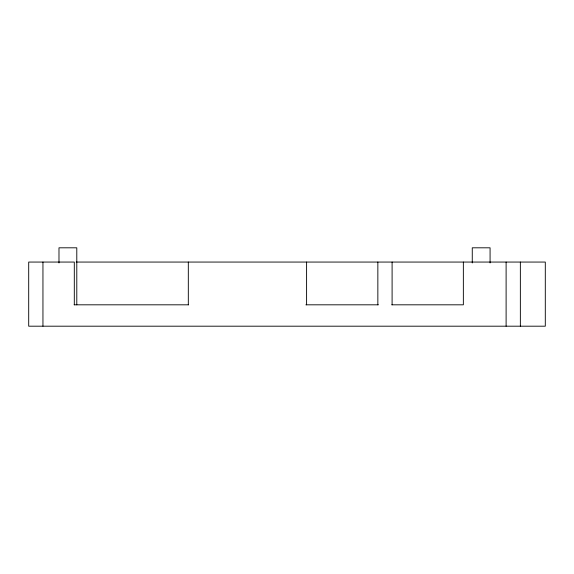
<?xml version="1.0" encoding="UTF-8"?>
<svg xmlns="http://www.w3.org/2000/svg" width="574" height="574" viewBox="0 0 574 574"><rect width="100%" height="100%" fill="white"/><g stroke="black" fill="none" stroke-linecap="round" stroke-linejoin="round"><path stroke-width="0.86" d="M76.206 262.06L545.3 262.06L545.3 326.19L28.7 326.19L28.7 262.06L74.304 262.06L74.304 304.816M74.125 304.816L188.602 304.816M305.856 304.816L378.359 304.816M391.784 304.816L463.354 304.816L463.354 262.06M520.36 262.06L520.36 326.19M506.11 262.06L506.11 326.19M490.074 262.949L490.074 247.81L472.266 247.81L472.266 262.949M392.099 262.06L392.099 304.816M377.85 262.06L377.85 304.816M306.595 262.06L306.595 304.816M188.315 262.06L188.315 304.816M76.794 304.816L76.794 247.81L58.986 247.81L58.986 262.949M42.95 262.06L42.95 326.19"/></g></svg>
